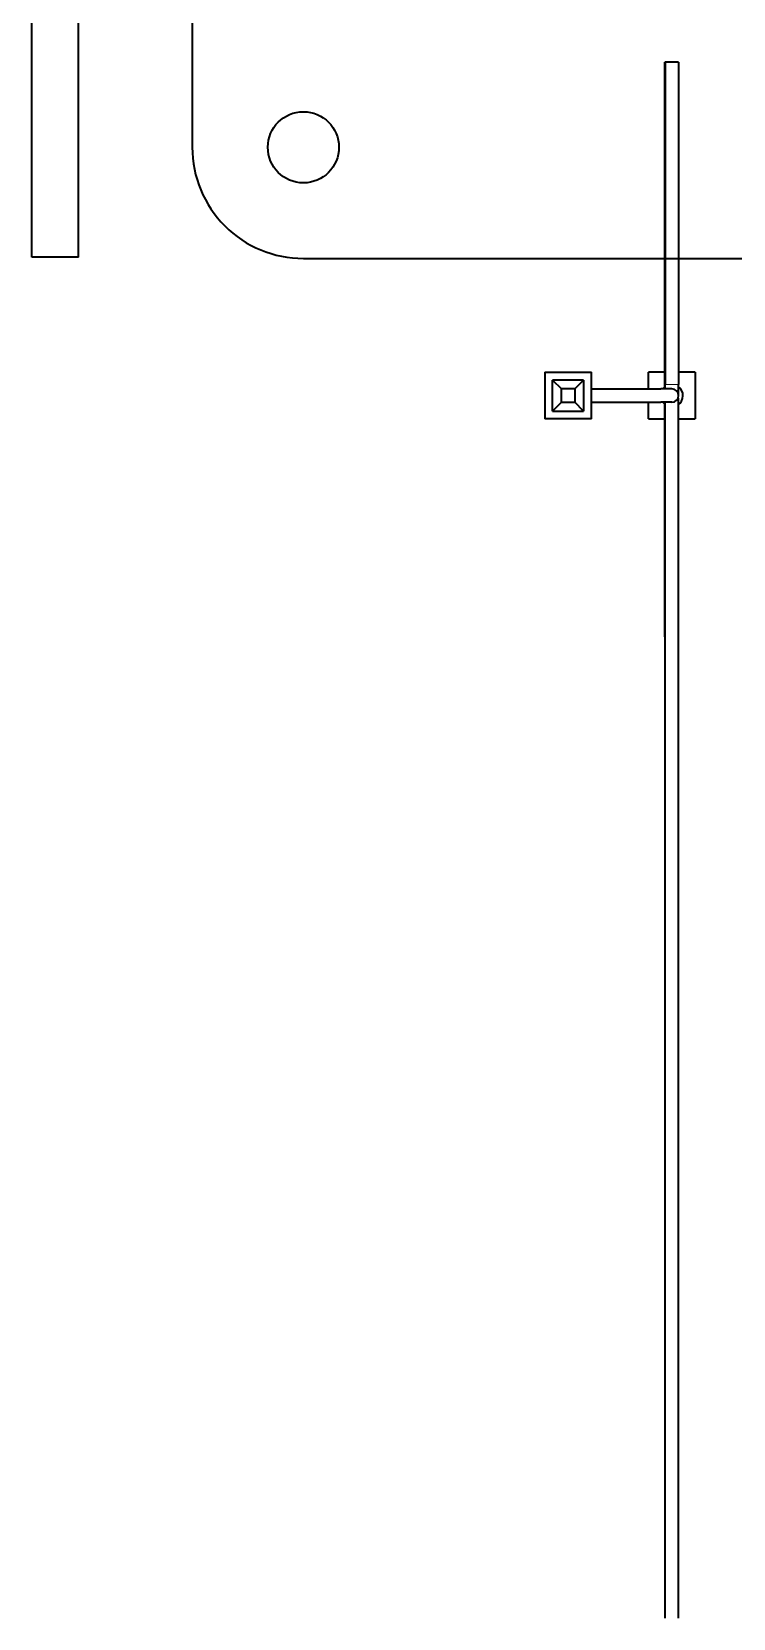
# Model space of a CAD drawing. Extents: x 384 to 891, y 188 to 696.
# Drawn here: x 554.1 to 585.7, y 321.4 to 392.8 of the extents above; entities that cross this region are included whole.
import ezdxf

# ---------------------------------------------------------------- set-up
doc = ezdxf.new("R2010")
doc.units = 0

msp = doc.modelspace()

# ---------------------------------------------------------------- linework, layer by layer
at = {"color": 7, "lineweight": 35}
for p, q in [((561.31, 453.379), (561.31, 387.619)), ((566.31, 382.619), (622.69, 382.619)), ((582.565, 376.148), (582.565, 321.448)), ((582.565, 376.148), (582.565, 321.448)), ((583.165, 376.331), (583.165, 321.448)), ((582.565, 365.599), (582.565, 321.448)), ((582.565, 365.599), (582.565, 321.448))]:
    msp.add_line(p, q, dxfattribs=at)
at = {"color": 7, "lineweight": 35, "ltscale": 0.347379}
for p, q in [((554.089, 382.674), (554.089, 396.57)), ((556.189, 382.674), (556.189, 396.57))]:
    msp.add_line(p, q, dxfattribs=at)
at = {"color": 7, "lineweight": 35, "ltscale": 0.3675}
for p, q in [((582.565, 391.448), (582.565, 376.748)), ((582.565, 376.748), (582.565, 391.448)), ((582.565, 391.448), (582.565, 376.748)), ((582.565, 376.748), (582.565, 391.448))]:
    msp.add_line(p, q, dxfattribs=at)
at = {"color": 7, "lineweight": 35, "ltscale": 0.000593567}
msp.add_line((582.589, 391.448), (582.565, 391.448), dxfattribs=at)
at = {"color": 7, "lineweight": 35, "ltscale": 0.3625}
for p, q in [((582.589, 391.448), (582.589, 376.948)), ((583.189, 391.448), (583.189, 376.948))]:
    msp.add_line(p, q, dxfattribs=at)
at = {"color": 7, "lineweight": 35, "ltscale": 0.014999}
for p, q in [((583.189, 391.448), (582.589, 391.448)), ((578.519, 376.748), (577.919, 376.748)), ((577.919, 376.148), (578.519, 376.148))]:
    msp.add_line(p, q, dxfattribs=at)
at = {"color": 7, "lineweight": 35, "ltscale": 0.052501}
for p, q in [((556.189, 382.674), (554.089, 382.674)), ((577.169, 377.498), (577.169, 375.398)), ((579.269, 375.398), (579.269, 377.498)), ((583.938, 377.498), (583.938, 375.398))]:
    msp.add_line(p, q, dxfattribs=at)
at = {"color": 7, "lineweight": 35, "ltscale": 0.052499}
for p, q in [((577.169, 377.498), (579.269, 377.498)), ((579.269, 375.398), (577.169, 375.398))]:
    msp.add_line(p, q, dxfattribs=at)
at = {"color": 7, "lineweight": 35, "ltscale": 0.035001}
for p, q in [((578.919, 377.148), (577.519, 377.148)), ((577.519, 375.748), (578.919, 375.748))]:
    msp.add_line(p, q, dxfattribs=at)
at = {"color": 7, "lineweight": 35, "ltscale": 0.034999}
for p, q in [((577.519, 375.748), (577.519, 377.148)), ((578.919, 377.148), (578.919, 375.748))]:
    msp.add_line(p, q, dxfattribs=at)
at = {"color": 7, "lineweight": 35, "ltscale": 0.014142}
for p, q in [((577.519, 377.148), (577.919, 376.748)), ((578.919, 377.148), (578.519, 376.748)), ((577.519, 375.748), (577.919, 376.148)), ((578.919, 375.748), (578.519, 376.148))]:
    msp.add_line(p, q, dxfattribs=at)
at = {"color": 7, "lineweight": 35, "ltscale": 0.018173}
for p, q in [((582.565, 377.498), (581.838, 377.498)), ((581.838, 375.398), (582.565, 375.398))]:
    msp.add_line(p, q, dxfattribs=at)
at = {"color": 7, "lineweight": 35, "ltscale": 0.01875}
msp.add_line((581.838, 376.748), (581.838, 377.498), dxfattribs=at)
at = {"color": 7, "lineweight": 13, "ltscale": 0.014999}
msp.add_line((583.189, 376.948), (582.589, 376.948), dxfattribs=at)
at = {"color": 7, "lineweight": 35, "ltscale": 0.005009}
msp.add_line((582.589, 376.747), (582.589, 376.948), dxfattribs=at)
at = {"color": 7, "lineweight": 35, "ltscale": 0.01873}
msp.add_line((583.938, 377.498), (583.189, 377.498), dxfattribs=at)
at = {"color": 7, "lineweight": 35, "ltscale": 0.0125}
for p, q in [((583.189, 376.448), (583.189, 376.948)), ((582.889, 376.748), (582.389, 376.748)), ((582.889, 376.148), (582.389, 376.148))]:
    msp.add_line(p, q, dxfattribs=at)
at = {"color": 7, "lineweight": 35, "ltscale": 0.015001}
for p, q in [((577.919, 376.148), (577.919, 376.748)), ((578.519, 376.748), (578.519, 376.148))]:
    msp.add_line(p, q, dxfattribs=at)
at = {"color": 7, "lineweight": 35, "ltscale": 0.077989}
for p, q in [((579.269, 376.748), (582.389, 376.748)), ((579.269, 376.148), (582.389, 376.148))]:
    msp.add_line(p, q, dxfattribs=at)
at = {"color": 7, "lineweight": 35, "ltscale": 0.018752}
msp.add_line((581.838, 375.398), (581.838, 376.148), dxfattribs=at)
at = {"color": 7, "lineweight": 35, "ltscale": 0.09679}
msp.add_line((582.565, 372.276), (582.565, 376.148), dxfattribs=at)
msp.add_line((582.565, 372.276), (582.565, 376.148), dxfattribs=at)
at = {"color": 7, "lineweight": 35, "ltscale": 0.019328}
msp.add_line((583.165, 375.398), (583.938, 375.398), dxfattribs=at)
at = {"color": 7, "lineweight": 35, "ltscale": 0.035355}
for p, q in [((582.565, 370.862), (582.565, 372.276)), ((582.565, 372.276), (582.565, 370.862)), ((582.565, 365.599), (582.565, 367.013)), ((582.565, 367.013), (582.565, 365.599))]:
    msp.add_line(p, q, dxfattribs=at)
at = {"color": 7, "lineweight": 35, "ltscale": 0.09622}
msp.add_line((582.565, 367.013), (582.565, 370.862), dxfattribs=at)
msp.add_line((582.565, 367.013), (582.565, 370.862), dxfattribs=at)
at = {"color": 7, "lineweight": 35}
msp.add_circle((566.31, 387.619), 1.6, dxfattribs=at)
for centre, radius, start, end in [((566.31, 387.619), 5, 179.99999, 270), ((582.888, 376.448), 0.5, 303.61418, 53.03602), ((582.888, 376.448), 0.5, 130.2738, 143.12618), ((582.888, 376.448), 0.5, 216.86597, 229.7291), ((582.889, 376.448), 0.3, 270, 90)]:
    msp.add_arc(centre, radius, start, end, dxfattribs=at)

doc.saveas('drawing.dxf')
